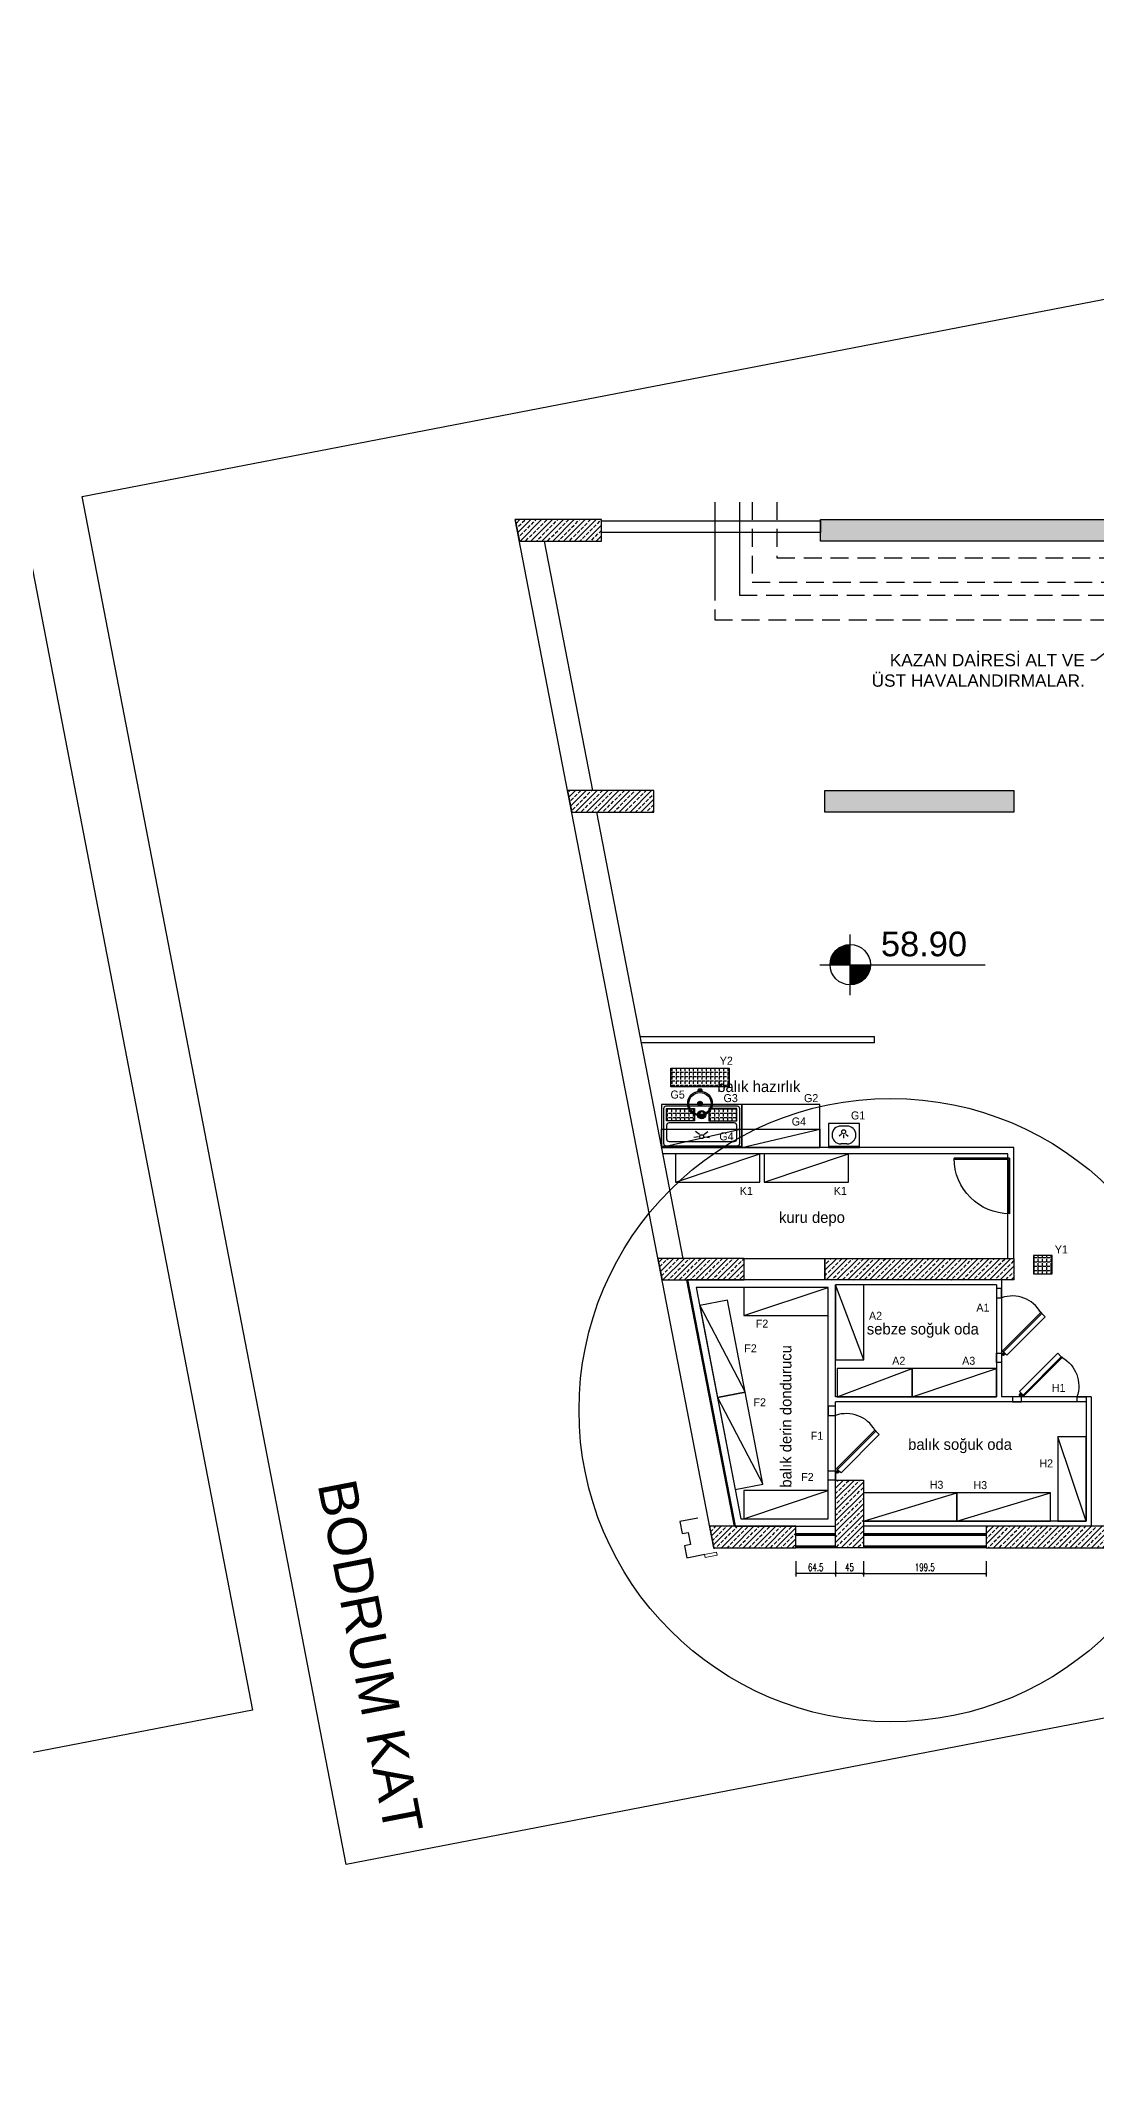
# Model space of a CAD drawing. Header units: centimetres. Extents: x 4942 to 11683, y -41622 to -36787.
# Drawn here: x 8154 to 9869, y -40216 to -36919 of the extents above; entities that cross this region are included whole.
import ezdxf
from ezdxf import colors
from ezdxf.entities.mleader import LeaderData, LeaderLine
from ezdxf.enums import TextEntityAlignment as Align
from ezdxf.math import Vec2, Vec3

# ---------------------------------------------------------------- set-up
doc = ezdxf.new("R2010")
doc.units = ezdxf.units.CM
doc.header["$LTSCALE"] = 0.75
doc.header["$MEASUREMENT"] = 0
doc.linetypes.add('$0$HIDDEN', pattern=[0.375, 0.25, -0.125])
doc.linetypes.add('1.BLOK_ZK_TASIYICI$0$HIDDEN', pattern=[0.375, 0.25, -0.125])
for name, color, linetype in [('001 Duvar', 7, 'Continuous'), ('1.BLOK_ZK_TASIYICI$0$V-2_Beam_Above', 8, '1.BLOK_ZK_TASIYICI$0$HIDDEN'), ('59.00 KOTU BODRUM KAT_ALANLAR$0$V-0_Notation_Level_200', 2, 'Continuous'), ('A-Ölçü', 51, 'Continuous'), ('BODRUM TASIYICILAR - B1$0$V-0_Hatch_Concrete', 252, 'Continuous'), ('dukkanlar_bodrum(59.00 kotu)$0$V-2_Wall', 4, 'Continuous'), ('EKİPMAN', 1, 'Continuous'), ('kapı ABD', 55, 'Continuous'), ('S2000-003 Kapı', 3, 'Continuous'), ('S2000-034 Soğuk Oda', 1, 'Continuous'), ('V-2_Column', 160, 'Continuous'), ('V-3_Facade_Granite', 64, 'Continuous'), ('V-3_Glazing', 121, 'Continuous'), ('V-4_Plaster', 223, 'Continuous')]:
    doc.layers.add(name, color=color, linetype=linetype)
for name, color, linetype, lineweight in [('A-Sıva', 71, 'Continuous', 15), ('A-Taşıyıcı', 1, 'Continuous', 50), ('YENİ DUVAR', 230, 'Continuous', 60)]:
    doc.layers.add(name, color=color, linetype=linetype, lineweight=lineweight)
doc.styles.add('59.00 KOTU BODRUM KAT_ALANLAR$0$VIVA_100', font='arial.ttf', dxfattribs={"height": 25})
doc.styles.add('dim', font='simplex.shx', dxfattribs={"width": 0.7})
doc.styles.get("Standard").update_dxf_attribs({"font": 'arial.ttf'})
doc.styles.add('TAKSİM', font='GOTHIC.TTF', dxfattribs={"height": 20})
doc.dimstyles.new('1_50', dxfattribs={"dimscale": 0, "dimtxt": 12, "dimasz": 4, "dimexe": 5, "dimexo": 5, "dimgap": 4, "dimtad": 1, "dimdec": 1, "dimrnd": 0.5, "dimzin": 12, "dimdsep": 46, "dimtxsty": 'dim', "dimblk": 'ARCHTICK', "dimcen": 2, "dimdle": 0.1, "dimclrd": 256, "dimclre": 256, "dimclrt": 256, "dimadec": 0, "dimazin": 0, "dimtfac": 0.05, "dimtdec": 1, "dimtix": 1, "dimtmove": 0, "dimatfit": 3, "dimldrblk": 'ARCHTICK', "dimfxl": 20, "dimfxlon": 1, "dimtolj": 1, "dimtzin": 0, "dimarcsym": 0})
pattern_1 = [(45, (-61560.643, 1075.401), (-8.8388348, 8.8388348), []), (45, (-61551.818, 1075.401), (-8.8388348, 8.8388348), [6, -2.5])]

# ---------------------------------------------------------------- blocks, each defined once
blk = doc.blocks.new('*U80')
for p, q in [((0, -493), (0, 493)), ((-493, 0), (2191, 0))]:
    blk.add_line(p, q)
at = {"const_width": 328}
for points in [[(0, 164, 0.414214), (-164, 0, 0.414214)], [(0, -164, 0.414214), (164, 0, 0.414214)]]:
    blk.add_lwpolyline(points, format="xyb", dxfattribs=at)
blk.add_circle((0, 0), 328)
at = {"style": '59.00 KOTU BODRUM KAT_ALANLAR$0$VIVA_100'}
for tag, p in [('%%P0.00', (1897, 137)), ('-0.07', (1834, -502))]:
    blk.add_attdef(tag, text='', height=400, dxfattribs=at).set_placement(p, align=Align.RIGHT)
blk = doc.blocks.new('_ArchTick')
at = {"color": 0, "linetype": 'ByBlock', "const_width": 0.15}
blk.add_lwpolyline([(-0.5, -0.5), (0.5, 0.5)], dxfattribs=at)
blk = doc.blocks.new('*D140')
at = {"layer": 'A-Ölçü', "lineweight": -2, "transparency": 16777216}
for p, q in [((9490.5, -39388.8), (9490.5, -39413.8)), ((9690, -39388.8), (9690, -39413.8)), ((9490.4, -39408.8), (9690.1, -39408.8))]:
    blk.add_line(p, q, dxfattribs=at)
at = {"layer": 'Defpoints', "color": 0, "transparency": 16777216}
for p in [(9490.5, -39365.1), (9690, -39365.1), (9690, -39408.8)]:
    blk.add_point(p, dxfattribs=at)
at = {"layer": 'A-Ölçü', "lineweight": -2, "transparency": 16777216, "xscale": 4, "yscale": 4, "zscale": 4, "rotation": 180}
blk.add_blockref('_ArchTick', (9490.5, -39408.8), dxfattribs=at)
at = {"layer": 'A-Ölçü', "lineweight": -2, "transparency": 16777216, "xscale": 4, "yscale": 4, "zscale": 4}
blk.add_blockref('_ArchTick', (9690, -39408.8), dxfattribs=at)
at = {"layer": 'A-Ölçü', "transparency": 16777216, "insert": (9590.3, -39398.8), "char_height": 12, "attachment_point": 5, "style": 'dim'}
blk.add_mtext('\\A1;199.5', dxfattribs=at)
blk = doc.blocks.new('*D141')
at = {"layer": 'A-Ölçü', "lineweight": -2, "transparency": 16777216}
for p, q in [((9445.5, -39388.8), (9445.5, -39413.8)), ((9490.5, -39388.8), (9490.5, -39413.8)), ((9490.6, -39408.8), (9445.4, -39408.8))]:
    blk.add_line(p, q, dxfattribs=at)
at = {"layer": 'Defpoints', "color": 0, "transparency": 16777216}
for p in [(9490.5, -39365.1), (9445.5, -39367.1), (9445.5, -39408.8)]:
    blk.add_point(p, dxfattribs=at)
at = {"layer": 'A-Ölçü', "lineweight": -2, "transparency": 16777216, "xscale": 4, "yscale": 4, "zscale": 4, "rotation": 180}
blk.add_blockref('_ArchTick', (9445.5, -39408.8), dxfattribs=at)
at = {"layer": 'A-Ölçü', "lineweight": -2, "transparency": 16777216, "xscale": 4, "yscale": 4, "zscale": 4}
blk.add_blockref('_ArchTick', (9490.5, -39408.8), dxfattribs=at)
at = {"layer": 'A-Ölçü', "transparency": 16777216, "insert": (9468, -39398.8), "char_height": 12, "attachment_point": 5, "style": 'dim'}
blk.add_mtext('\\A1;45', dxfattribs=at)
blk = doc.blocks.new('*D142')
at = {"layer": 'A-Ölçü', "lineweight": -2, "transparency": 16777216}
for p, q in [((9380.9, -39388.8), (9380.9, -39413.8)), ((9445.5, -39388.8), (9445.5, -39413.8)), ((9445.6, -39408.8), (9380.8, -39408.8))]:
    blk.add_line(p, q, dxfattribs=at)
at = {"layer": 'Defpoints', "color": 0, "transparency": 16777216}
for p in [(9380.9, -39367.1), (9445.5, -39367.1), (9380.9, -39408.8)]:
    blk.add_point(p, dxfattribs=at)
at = {"layer": 'A-Ölçü', "lineweight": -2, "transparency": 16777216, "xscale": 4, "yscale": 4, "zscale": 4, "rotation": 180}
blk.add_blockref('_ArchTick', (9380.9, -39408.8), dxfattribs=at)
at = {"layer": 'A-Ölçü', "lineweight": -2, "transparency": 16777216, "xscale": 4, "yscale": 4, "zscale": 4}
blk.add_blockref('_ArchTick', (9445.5, -39408.8), dxfattribs=at)
at = {"layer": 'A-Ölçü', "transparency": 16777216, "insert": (9413.2, -39398.8), "char_height": 12, "attachment_point": 5, "style": 'dim'}
blk.add_mtext('\\A1;64.5', dxfattribs=at)
blk = doc.blocks.new('A$C022B2E79')
at = {"layer": 'S2000-003 Kapı', "linetype": 'ByBlock'}
for points in [[(1.8, 69.8, -0.39805), (1.9, 69.8), (5.2, 66.8), (3, 64.6), (0, 67.8, -0.39805), (0, 68)], [(2.9, 69.6, 0.617768), (3.4, 69.9), (3.5, 71), (0.3, 71), (0.4, 69.9, 0.617768), (0.9, 69.6, -0.364026)], [(0.6, 66.6), (0.4, 69.9, 0.617768), (0.9, 69.6, -0.364026), (2.9, 69.6, 0.617768), (3.4, 69.9), (3.3, 66.6, -0.39805), (3.2, 66.5), (0.7, 66.5, -0.39805)], [(68.5, 5.7, 0.491935), (69.9, 7.1), (7.7, 69.3, 0.499706), (6.3, 67.9)]]:
    blk.add_lwpolyline(points, format="xyb", close=True, dxfattribs=at)
blk.add_lwpolyline([(62.9, 0), (68.5, 5.7), (6.3, 67.9), (0.6, 62.2), (62.9, 0)], dxfattribs=at)
blk.add_circle((1.9, 67.9), 1, dxfattribs=at)
blk.add_circle((1.9, 67.9), 1, dxfattribs=at)
blk.add_arc((43.5, 53.5), 53.4, 299.6259, 19.0898, dxfattribs=at)
blk = doc.blocks.new('A$C4CE057D1')
at = {"layer": 'S2000-034 Soğuk Oda'}
for points in [[(0, 79), (15, 79), (15, 71), (0, 71)], [(120, 79), (105, 79), (105, 71), (120, 71)]]:
    blk.add_lwpolyline(points, close=True, dxfattribs=at)
at = {"layer": '001 Duvar'}
blk.add_blockref('A$C022B2E79', (11, 0), dxfattribs=at)
blk = doc.blocks.new('A$C535A2390')
at = {"layer": 'S2000-034 Soğuk Oda'}
for points in [[(0, 83), (15, 83), (15, 71), (0, 71)], [(120, 83), (105, 83), (105, 71), (120, 71)]]:
    blk.add_lwpolyline(points, close=True, dxfattribs=at)
at = {"layer": '001 Duvar'}
blk.add_blockref('A$C022B2E79', (11, 0), dxfattribs=at)
blk = doc.blocks.new('rtyjjkw5')
at = {"layer": 'kapı ABD', "color": 7}
for p, q in [((-2, 2), (-2, 90)), ((0, 0), (0, 90)), ((-2, 2), (-90, 2)), ((0, 0), (-90, 0))]:
    blk.add_line(p, q, dxfattribs=at)
blk.add_arc((0, 0), 90, 90, 180, dxfattribs=at)
blk = doc.blocks.new('A$C48605E8C')
at = {"layer": 'EKİPMAN'}
h = blk.add_hatch(dxfattribs=at)
h.set_pattern_fill('ANGLE', color=256, angle=-90)
h.set_pattern_definition([(270, (-8424.3446, 5805.202), (6.985, -1e-15), [5.08, -1.905]), (360, (-8424.3446, 5805.202), (2e-15, 6.985), [5.08, -1.905])])
h.paths.add_polyline_path([(26.5, 122), (6.5, 122), (6.5, 76.6), (26.5, 76.6)])
h.paths.add_polyline_path([(26.5, 53.4), (6.5, 53.4), (6.5, 8), (26.5, 8)])
h = blk.add_hatch(color=256, dxfattribs=at)
edge = h.paths.add_edge_path(flags=17)
edge.add_arc((16.6, 65), 5.06, 0, 360)
edge = h.paths.add_edge_path()
edge.add_arc((16.6, 65), 6.56, 0, 360)
for p, q in [((49, 68.7), (43.9, 74.8)), ((52.8, 69.9), (53.9, 77.8)), ((49, 61.3), (43.9, 55.2)), ((52.8, 60.1), (53.9, 52.2))]:
    blk.add_line(p, q, dxfattribs=at)
for points in [[(0, 130), (0, 0), (70, 0), (70, 130)], [(6.5, 122), (6.5, 76.6), (26.5, 76.6), (26.5, 122)], [(68, 130), (68, 0), (70, 0), (70, 130)], [(6.5, 8), (6.5, 53.4), (26.5, 53.4), (26.5, 8)]]:
    blk.add_lwpolyline(points, close=True, dxfattribs=at)
for points in [[(3, 123), (3, 7, 0.414214), (7, 3), (63, 3, 0.414214), (67, 7), (67, 123, 0.414214), (63, 127), (7, 127, 0.414214)], [(30, 118), (30, 12, 0.414214), (34, 8), (56, 8, 0.414214), (60, 12), (60, 118, 0.414214), (56, 122), (34, 122, 0.414214)]]:
    blk.add_lwpolyline(points, format="xyb", close=True, dxfattribs=at)
for centre, radius in [((16.6, 65), 6.56), ((16.6, 65), 5.06), ((52.3, 65), 3.19)]:
    blk.add_circle(centre, radius, dxfattribs=at)
for centre, start, end in [((19.2, 65), 0, 180), ((14.1, 65), 180, 0)]:
    blk.add_arc(centre, 2.53, start, end, dxfattribs=at)
blk = doc.blocks.new('A$C53E03B34')
at = {"layer": 'EKİPMAN'}
for points in [[(3.7, 16.6), (2, 16.6, -0.414214), (0, 18.6), (0, 21.4, -0.414214), (2, 23.4), (3.7, 23.4)], [(43.1, 16.6), (44.9, 16.6, 0.414214), (46.9, 18.6), (46.9, 21.4, 0.414214), (44.9, 23.4), (43.1, 23.4)]]:
    blk.add_lwpolyline(points, format="xyb", dxfattribs=at)
for points in [[(2.8, 17.6), (2, 17.6, -0.414214), (1, 18.6), (1, 21.4, -0.414214), (2, 22.4), (2.8, 22.4)], [(44, 17.6), (44.9, 17.6, 0.414214), (45.9, 18.6), (45.9, 21.4, 0.414214), (44.9, 22.4), (44, 22.4)]]:
    blk.add_lwpolyline(points, format="xyb", close=True, dxfattribs=at)
for points in [[(22.1, 23.4), (24.2, 21.8), (24.2, 18.1), (22.7, 16.4)], [(23.5, 23.7), (25.2, 22.3), (25.2, 17.7), (23.8, 16.3)]]:
    blk.add_lwpolyline(points, dxfattribs=at)
for radius in [20, 18, 3.66]:
    blk.add_circle((23.4, 20), radius, dxfattribs=at)
blk = doc.blocks.new('A$C23AD12AD')
at = {"layer": 'EKİPMAN'}
for p, q in [((0, 39), (50, 39)), ((0, 37), (50, 37)), ((20.1, 33), (29.9, 33)), ((0, 0), (50, 0)), ((21.9, 17), (18.3, 20.5)), ((20.1, 4), (29.9, 4)), ((25.5, 18.5), (25.5, 23.5)), ((29.2, 17), (32.7, 20.5))]:
    blk.add_line(p, q, dxfattribs=at)
blk.add_lwpolyline([(0, 0), (50, 0), (50, 39), (0, 39)], close=True, dxfattribs=at)
blk.add_circle((25.5, 13.3), 3.19, dxfattribs=at)
for centre, start, end in [((20.1, 18.5), 90, 270), ((29.9, 18.5), 270, 90)]:
    blk.add_arc(centre, 14.5, start, end, dxfattribs=at)

msp = doc.modelspace()

# ---------------------------------------------------------------- hatches: boundary and pattern name
at = {"layer": 'BODRUM TASIYICILAR - B1$0$V-0_Hatch_Concrete'}
h = msp.add_hatch(dxfattribs=at)
h.set_pattern_fill('JIS_STN_2.5', color=256, scale=5)
h.set_pattern_definition(pattern_1)
h.paths.add_polyline_path([(9065.23, -37697.05), (8925.23, -37697.05), (8931.99, -37732.05), (9065.23, -37732.05)])
h = msp.add_hatch(dxfattribs=at)
h.set_pattern_fill('JIS_STN_2.5', color=256, scale=5)
h.set_pattern_definition(pattern_1)
h.paths.add_polyline_path([(9428, -38137.05), (9735, -38137.05), (9735, -38172.05), (9428, -38172.05)], flags=17)
h.paths.add_polyline_path([(9421, -37697.05), (10440, -37697.05), (10440, -37732.05), (10150, -37732.05), (10150, -37894.55), (10440, -37894.55), (10440, -37929.55), (10150, -37929.55), (10150, -38492.05), (10440, -38492.05), (10440, -38527.05), (10105, -38527.05), (10105, -37732.05), (9421, -37732.05)])
h = msp.add_hatch(dxfattribs=at)
h.set_pattern_fill('JIS_STN_2.5', color=256, scale=5)
h.set_pattern_definition(pattern_1)
h.paths.add_polyline_path([(9150.18, -38137.05), (9010.18, -38137.05), (9016.94, -38172.05), (9150.18, -38172.05)])
h = msp.add_hatch(dxfattribs=at)
h.set_pattern_fill('JIS_STN_2.5', color=256, scale=5)
h.set_pattern_definition(pattern_1)
h.paths.add_polyline_path([(10465, -38757.05), (10165, -38757.05), (10165, -39332.05), (9690, -39332.05), (9690, -39367.05), (10465, -39367.05), (10465, -39332.05), (10210, -39332.05), (10210, -38792.05), (10465, -38792.05)])
h = msp.add_hatch(dxfattribs=at)
h.set_pattern_fill('JIS_STN_2.5', color=256, scale=5)
h.set_pattern_definition(pattern_1)
h.paths.add_polyline_path([(9296.92, -38897.05), (9156.92, -38897.05), (9163.68, -38932.05), (9296.92, -38932.05)])
h = msp.add_hatch(dxfattribs=at)
h.set_pattern_fill('JIS_STN_2.5', color=256, scale=5)
h.set_pattern_definition(pattern_1)
h.paths.add_polyline_path([(9428, -38897.05), (9735, -38897.05), (9735, -38932.05), (9428, -38932.05)])
h = msp.add_hatch(dxfattribs=at)
h.set_pattern_fill('JIS_STN_2.5', color=256, scale=5)
h.set_pattern_definition(pattern_1)
h.paths.add_polyline_path([(9490.5, -39257.05), (9490.5, -39367.05), (9445.5, -39367.05), (9445.5, -39257.05)])
h = msp.add_hatch(dxfattribs=at)
h.set_pattern_fill('JIS_STN_2.5', color=256, scale=5)
h.set_pattern_definition(pattern_1)
h.paths.add_polyline_path([(9380.91, -39332.05), (9240.91, -39332.05), (9247.67, -39367.05), (9380.91, -39367.05)])
at = {"layer": 'EKİPMAN', "linetype": 'ByBlock'}
h = msp.add_hatch(dxfattribs=at)
h.set_pattern_fill('ANGLE', color=1, angle=270)
h.set_pattern_definition([(270, (3940.6565, -36289.5876), (6.985, -1e-15), [5.08, -1.905]), (360, (3940.6565, -36289.5876), (2e-15, 6.985), [5.08, -1.905])])
h.paths.add_polyline_path([(9177.73, -38618.27), (9177.73, -38588.27), (9272.73, -38588.27), (9272.73, -38618.27)])
h = msp.add_hatch(dxfattribs=at)
h.set_pattern_fill('ANGLE', color=1)
h.set_pattern_definition([(0, (1609.254, -41633.772), (0, 6.985), [5.08, -1.905]), (90, (1609.254, -41633.772), (-6.985, 4e-16), [5.08, -1.905])])
h.paths.add_polyline_path([(9797.11, -38892.29), (9767.11, -38892.29), (9767.11, -38922.29), (9797.11, -38922.29)])

# ---------------------------------------------------------------- linework, layer by layer
for points in [[(9249.13, -37668.52), (9249.13, -37820.56)], [(9289.13, -37668.52), (9289.13, -37820)]]:
    msp.add_lwpolyline(points)
at = {"linetype": '$0$HIDDEN', "ltscale": 155}
for points in [[(9249.13, -37668.52), (9249.13, -37860), (9942.47, -37860), (9942.47, -38686.51), (10585.62, -38686.51)], [(9289.13, -37668.52), (9289.13, -37820), (9982.47, -37820), (9982.47, -38646.51), (10585.62, -38646.51)], [(9310.21, -37668.52), (9310.21, -37798.92), (10003.56, -37798.92), (10003.56, -38625.43), (10585.62, -38625.43)], [(9350.21, -37668.52), (9350.21, -37758.92), (10043.56, -37758.92), (10043.56, -38585.43), (10585.62, -38585.43)]]:
    msp.add_lwpolyline(points, dxfattribs=at)
msp.add_lwpolyline([(9484.02, -38717.05), (9484.02, -38678.05), (9434.02, -38678.05), (9434.02, -38717.05)], close=True)
at = {"layer": '1.BLOK_ZK_TASIYICI$0$V-2_Beam_Above', "color": 1, "linetype": 'ByBlock'}
for points in [[(7974.83, -36919.02), (8498.22, -39630.67), (5465.89, -40215.96), (4942.5, -37504.31)], [(11253.91, -37074.1), (11682.94, -39296.18), (8650.65, -39881.65), (8221.61, -37659.57)]]:
    msp.add_lwpolyline(points, close=True, dxfattribs=at)
at = {"layer": 'A-Sıva'}
for p, q in [((9445.5, -39344.05), (9380.91, -39344.05)), ((9690, -39344.05), (9490.5, -39344.05)), ((9445.5, -39367.05), (9380.91, -39367.05)), ((9690, -39367.05), (9490.5, -39367.05))]:
    msp.add_line(p, q, dxfattribs=at)
at = {"layer": 'A-Taşıyıcı'}
msp.add_lwpolyline([(9281.65, -39332.05), (9204.42, -38932.05)], dxfattribs=at)
at = {"layer": 'dukkanlar_bodrum(59.00 kotu)$0$V-2_Wall'}
msp.add_lwpolyline([(9247.98, -39368.65), (9243.81, -39347.05)], dxfattribs=at)
at = {"layer": 'EKİPMAN', "color": 1, "linetype": 'ByBlock'}
for p, q in [((9508.61, -38537.05), (9128.15, -38537.05)), ((9508.61, -38547.05), (9508.61, -38537.05)), ((9508.61, -38547.05), (9130.08, -38547.05)), ((9292.91, -38687.05), (9162.91, -38717.05)), ((9292.91, -38717.05), (9419.92, -38687.05)), ((9735, -38717.05), (9162.91, -38717.05)), ((9725, -38727.05), (9164.84, -38727.05)), ((9725, -38897.05), (9725, -38727.05)), ((9735, -38897.05), (9735, -38717.05)), ((9715, -38932.05), (9445.5, -38932.05)), ((9715, -38932.05), (9715, -39122.05)), ((9296.5, -38990.05), (9433.5, -38944.05)), ((9707, -38940.05), (9445.5, -38940.05)), ((9491.5, -39062.05), (9445.5, -38940.05)), ((9707, -38940.05), (9707, -39122.05)), ((9224.69, -38973.73), (9298.67, -39114.26)), ((9448, -39122.05), (9570, -39076.05)), ((9570, -39122.05), (9707, -39076.05)), ((9253.5, -39122.98), (9327.48, -39263.5)), ((9707, -39122.05), (9445.5, -39122.05)), ((9852.56, -39130.05), (9445.5, -39130.05)), ((9860.56, -39122.05), (9715, -39122.05)), ((9852.56, -39130.05), (9852.56, -39324.05)), ((9860.56, -39122.05), (9860.56, -39332.05)), ((9852.56, -39324.05), (9806.56, -39187.05)), ((9296.5, -39320.05), (9433.5, -39274.05)), ((9490.5, -39324.05), (9642.5, -39278.05)), ((9642.5, -39324.05), (9794.5, -39278.05)), ((9852.56, -39324.05), (9490.5, -39324.05)), ((9852.56, -39332.05), (9490.5, -39332.05))]:
    msp.add_line(p, q, dxfattribs=at)
at = {"layer": 'EKİPMAN', "color": 1}
for p, q in [((9185.39, -38773.05), (9322.39, -38727.05)), ((9329.28, -38773.05), (9466.28, -38727.05))]:
    msp.add_line(p, q, dxfattribs=at)
at = {"layer": 'EKİPMAN', "color": 1, "linetype": 'ByBlock'}
for points in [[(9272.73, -38588.27), (9272.73, -38618.27), (9177.73, -38618.27), (9177.73, -38588.27)], [(9292.91, -38647.05), (9292.91, -38717.05), (9419.92, -38717.05), (9419.92, -38647.05)], [(9162.91, -38717.05), (9162.91, -38687.05), (9292.91, -38687.05), (9292.91, -38717.05)], [(9292.91, -38717.05), (9292.91, -38687.05), (9419.92, -38687.05), (9419.92, -38717.05)], [(9296.92, -38897.05), (9428, -38897.05), (9428, -38932.05), (9296.92, -38932.05)], [(9767.11, -38922.29), (9797.11, -38922.29), (9797.11, -38892.29), (9767.11, -38892.29)], [(9433.5, -39320.05), (9433.5, -38944.05), (9218.96, -38944.05), (9291.55, -39320.05), (9433.5, -39320.05), (9433.5, -39320.05), (9433.5, -39320.05), (9433.5, -39320.05)], [(9224.69, -38973.73), (9253.5, -39122.98), (9298.67, -39114.26), (9269.85, -38965.01)], [(9296.5, -38990.05), (9433.5, -38990.05), (9433.5, -38944.05), (9296.5, -38944.05)], [(9491.5, -39062.05), (9491.5, -38940.05), (9445.5, -38940.05), (9445.5, -39062.05)], [(9448, -39122.05), (9570, -39122.05), (9570, -39076.05), (9448, -39076.05)], [(9570, -39122.05), (9707, -39122.05), (9707, -39076.05), (9570, -39076.05)], [(9253.5, -39122.98), (9282.32, -39272.22), (9327.48, -39263.5), (9298.67, -39114.26)], [(9852.56, -39324.05), (9852.56, -39187.05), (9806.56, -39187.05), (9806.56, -39324.05)], [(9296.5, -39320.05), (9433.5, -39320.05), (9433.5, -39274.05), (9296.5, -39274.05)], [(9490.5, -39324.05), (9642.5, -39324.05), (9642.5, -39278.05), (9490.5, -39278.05)], [(9642.5, -39324.05), (9794.5, -39324.05), (9794.5, -39278.05), (9642.5, -39278.05)]]:
    msp.add_lwpolyline(points, close=True, dxfattribs=at)
at = {"layer": 'EKİPMAN', "color": 1}
for points in [[(9185.39, -38773.05), (9322.39, -38773.05), (9322.39, -38727.05), (9185.39, -38727.05)], [(9329.28, -38773.05), (9466.28, -38773.05), (9466.28, -38727.05), (9329.28, -38727.05)]]:
    msp.add_lwpolyline(points, close=True, dxfattribs=at)
at = {"layer": 'EKİPMAN', "color": 1, "linetype": 'ByBlock'}
for points in [[(9445.5, -38932.05), (9204.42, -38932.05), (9281.65, -39332.05), (9445.5, -39332.05), (9445.5, -39332.05), (9445.5, -39332.05), (9445.5, -39332.05), (9445.5, -39332.05), (9445.5, -39130.05)], [(9445.5, -39122.05), (9445.5, -38940.05)]]:
    msp.add_lwpolyline(points, dxfattribs=at)
msp.add_circle((9535.05, -39143.57), 506.29, dxfattribs=at)
at = {"layer": 'V-3_Facade_Granite'}
msp.add_lwpolyline([(9221.85, -39318.8), (9192.4, -39324.49), (9196.19, -39344.13), (9206.01, -39342.23), (9209.8, -39361.87), (9199.98, -39363.77), (9203.77, -39383.4), (9233.23, -39377.72)], dxfattribs=at)
at = {"layer": 'V-3_Glazing', "lineweight": 18, "extrusion": (0, 0, -1)}
for p, q in [((9252.05, -39374.08), (9232.41, -39377.87)), ((9232.41, -39377.87), (9233.36, -39382.78)), ((9233.36, -39382.78), (9253, -39378.99)), ((9253, -39378.99), (9252.05, -39374.08))]:
    msp.add_line(p, q, dxfattribs=at)
at = {"layer": 'V-4_Plaster'}
for points in [[(9247.67, -39367.05), (8925.23, -37697.05)], [(9247.67, -39367.05), (8925.23, -37697.05)], [(9247.67, -39367.05), (8925.23, -37697.05)], [(9050.92, -38137.05), (8972.72, -37732.05)], [(9197.66, -38897.05), (9057.68, -38172.05)]]:
    msp.add_lwpolyline(points, dxfattribs=at)
for points in [[(9065.23, -37697.05), (8925.23, -37697.05), (8931.99, -37732.05), (9065.23, -37732.05)], [(9065.23, -37699.05), (9421, -37699.05), (9421, -37718.05), (9065.23, -37718.05)], [(9421, -37697.05), (10440, -37697.05), (10440, -37732.05), (10150, -37732.05), (10150, -37894.55), (10440, -37894.55), (10440, -37929.55), (10150, -37929.55), (10150, -38492.05), (10440, -38492.05), (10440, -38527.05), (10105, -38527.05), (10105, -37732.05), (9421, -37732.05)], [(9150.18, -38137.05), (9010.18, -38137.05), (9016.94, -38172.05), (9150.18, -38172.05)], [(9428, -38137.05), (9735, -38137.05), (9735, -38172.05), (9428, -38172.05)], [(10465, -38757.05), (10165, -38757.05), (10165, -39332.05), (9690, -39332.05), (9690, -39367.05), (10465, -39367.05), (10465, -39332.05), (10210, -39332.05), (10210, -38792.05), (10465, -38792.05)], [(9296.92, -38897.05), (9156.92, -38897.05), (9163.68, -38932.05), (9296.92, -38932.05)], [(9428, -38897.05), (9735, -38897.05), (9735, -38932.05), (9428, -38932.05)], [(9490.5, -39257.05), (9490.5, -39367.05), (9445.5, -39367.05), (9445.5, -39257.05)], [(9380.91, -39332.05), (9240.91, -39332.05), (9247.67, -39367.05), (9380.91, -39367.05)]]:
    msp.add_lwpolyline(points, close=True, dxfattribs=at)
at = {"layer": 'YENİ DUVAR'}
for p, q in [((9445.5, -39346.05), (9380.91, -39346.05)), ((9445.5, -39365.05), (9380.91, -39365.05)), ((9690, -39346.05), (9490.5, -39346.05)), ((9690, -39365.05), (9490.5, -39365.05))]:
    msp.add_line(p, q, dxfattribs=at)

# ---------------------------------------------------------------- block references
at = {"layer": '59.00 KOTU BODRUM KAT_ALANLAR$0$V-0_Notation_Level_200'}
ref = msp.add_blockref('*U80', (9469.23, -38419.99), dxfattribs=dict(at, xscale=0.1, yscale=0.1, zscale=0.1))
ref.add_attrib('%%P0.00', '58.90', dxfattribs={"layer": '0', "height": 40, "style": '59.00 KOTU BODRUM KAT_ALANLAR$0$VIVA_100'}).set_placement((9658.89, -38406.3), align=Align.RIGHT)
at = {"layer": 'EKİPMAN', "color": 1, "linetype": 'ByBlock'}
for name, p, rotation in [('A$C53E03B34', (9245.23, -38668.9), 90.00000000000001), ('A$C48605E8C', (9162.91, -38647.05), 270), ('A$C4CE057D1', (9785.98, -39065.95), 90), ('A$C535A2390', (9516.48, -39257.05), 90)]:
    msp.add_blockref(name, p, dxfattribs=dict(at, rotation=rotation))
at = {"layer": 'EKİPMAN', "rotation": 180}
msp.add_blockref('A$C23AD12AD', (9484.02, -38678.05), dxfattribs=at)
at = {"layer": 'EKİPMAN', "color": 1, "linetype": 'ByBlock', "xscale": -1, "rotation": 180}
msp.add_blockref('A$C4CE057D1', (9732.56, -39051.07), dxfattribs=at)
at = {"layer": 'V-2_Column', "xscale": -1, "rotation": 180}
msp.add_blockref('rtyjjkw5', (9728.04, -38734.49), dxfattribs=at)

# ---------------------------------------------------------------- texts
at = {"style": 'TAKSİM'}
for s, height, p in [('Y2', 13, (9257.28, -38582.48)), ('G5', 13, (9177.29, -38637.42)), ('balık hazırlık', 18, (9253.24, -38626.87)), ('G3', 13, (9263.43, -38643.2)), ('G2', 13, (9394.1, -38643.2)), ('G4', 13, (9374.19, -38681.16)), ('G1', 13, (9470.35, -38671.34)), ('G4', 13, (9256.56, -38705.38)), ('K1', 13, (9289.77, -38793.87)), ('K1', 13, (9442.5, -38793.87)), ('kuru depo', 18, (9353.51, -38839.38)), ('Y1', 13, (9801.47, -38889)), ('F2', 13, (9315.8, -39009.54)), ('sebze soğuk oda', 18, (9496.1, -39020.63)), ('A2', 13, (9499.64, -38996.73)), ('A1', 13, (9674.09, -38983.55)), ('F2', 13, (9297.12, -39049.64)), ('A2', 13, (9537.39, -39069.82)), ('A3', 13, (9650.96, -39069.82)), ('H1', 13, (9796.59, -39113.85)), ('F2', 13, (9312.06, -39137.3)), ('F1', 13, (9405.04, -39191.64)), ('balık soğuk oda', 18, (9563.32, -39208.01)), ('H2', 13, (9776.4, -39236.49)), ('F2', 13, (9389.57, -39258.54)), ('H3', 13, (9598.23, -39271.22)), ('H3', 13, (9669.3, -39271.81))]:
    msp.add_text(s, height=height, dxfattribs=at).set_placement(p)
msp.add_text('balık derin dondurucu', height=18, rotation=90, dxfattribs=at).set_placement((9373.74, -39269.45))
at = {"linetype": 'ByBlock', "insert": (8665.37, -39251.98), "char_height": 62.5, "attachment_point": 1, "rotation": 280.92807}
msp.add_mtext_dynamic_manual_height_columns('BODRUM KAT', width=1065.8538, gutter_width=12.5, heights=[0], dxfattribs=at)

# ---------------------------------------------------------------- dimensions: what is measured, and where the dimension line sits
at = {"layer": 'A-Ölçü'}
for base, p1, p2, picture, middle in [((9445.5, -39408.83), (9490.5, -39365.05), (9445.5, -39367.05), '*D141', (9468, -39398.83)), ((9380.91, -39408.83), (9445.5, -39367.05), (9380.91, -39367.05), '*D142', (9413.21, -39398.83))]:
    dim = msp.add_linear_dim(base=base, p1=p1, p2=p2, angle=180, dimstyle='1_50', override={"dimscale": 1, "dimtmove": 1}, dxfattribs=at)
    dim.commit()
    dim.dimension.update_dxf_attribs({"geometry": picture, "text_midpoint": middle})
dim = msp.add_aligned_dim(p1=(9490.5, -39365.05), p2=(9690, -39365.05), distance=-43.78, dimstyle='1_50', override={"dimscale": 1}, dxfattribs=at)
dim.commit()
dim.dimension.update_dxf_attribs({"geometry": '*D140', "text_midpoint": (9590.25, -39398.83)})

# ---------------------------------------------------------------- leaders
ml = msp.add_multileader_mtext('Standard')
ml.set_content('KAZAN DAİRESİ ALT VE\\P ÜST HAVALANDIRMALAR.', color=256)
ml.set_leader_properties()
ml.build(insert=Vec2(0, 0))
ml.multileader.update_dxf_attribs({"arrow_head_size": 20})
ctx = ml.context
ctx.base_point, ctx.char_height, ctx.arrow_head_size, ctx.landing_gap_size, ctx.plane_origin = Vec3(9488.63, -37925.34), 20, 20, 10, Vec3(10092.15, -37850.27)
ctx.text_align_type = 2
notes = []
notes.append((ctx, [(1, (1, 1, 0), (9868.19, -37925.34), (-1, 0), 8, [(0, [(9964.58, -37850.27)], 0, [])])]))
ctx.mtext.insert, ctx.mtext.rotation, ctx.mtext.alignment, ctx.mtext.flow_direction = Vec3(9850.19, -37915.17), 6.2831853, 3, 5
for ctx, leaders in notes:
    for number, flags, end, landing, length, lines in leaders:
        leader = LeaderData()
        leader.index, (leader.has_last_leader_line, leader.has_dogleg_vector, leader.attachment_direction) = number, flags
        leader.last_leader_point, leader.dogleg_vector, leader.dogleg_length = Vec3(end), Vec3(landing), length
        for number, points, colour, breaks in lines:
            line = LeaderLine()
            line.index, line.vertices, line.color, line.breaks = number, Vec3.list(points), colors.encode_raw_color(colour), breaks
            leader.lines.append(line)
        ctx.leaders.append(leader)

doc.saveas('drawing.dxf')
